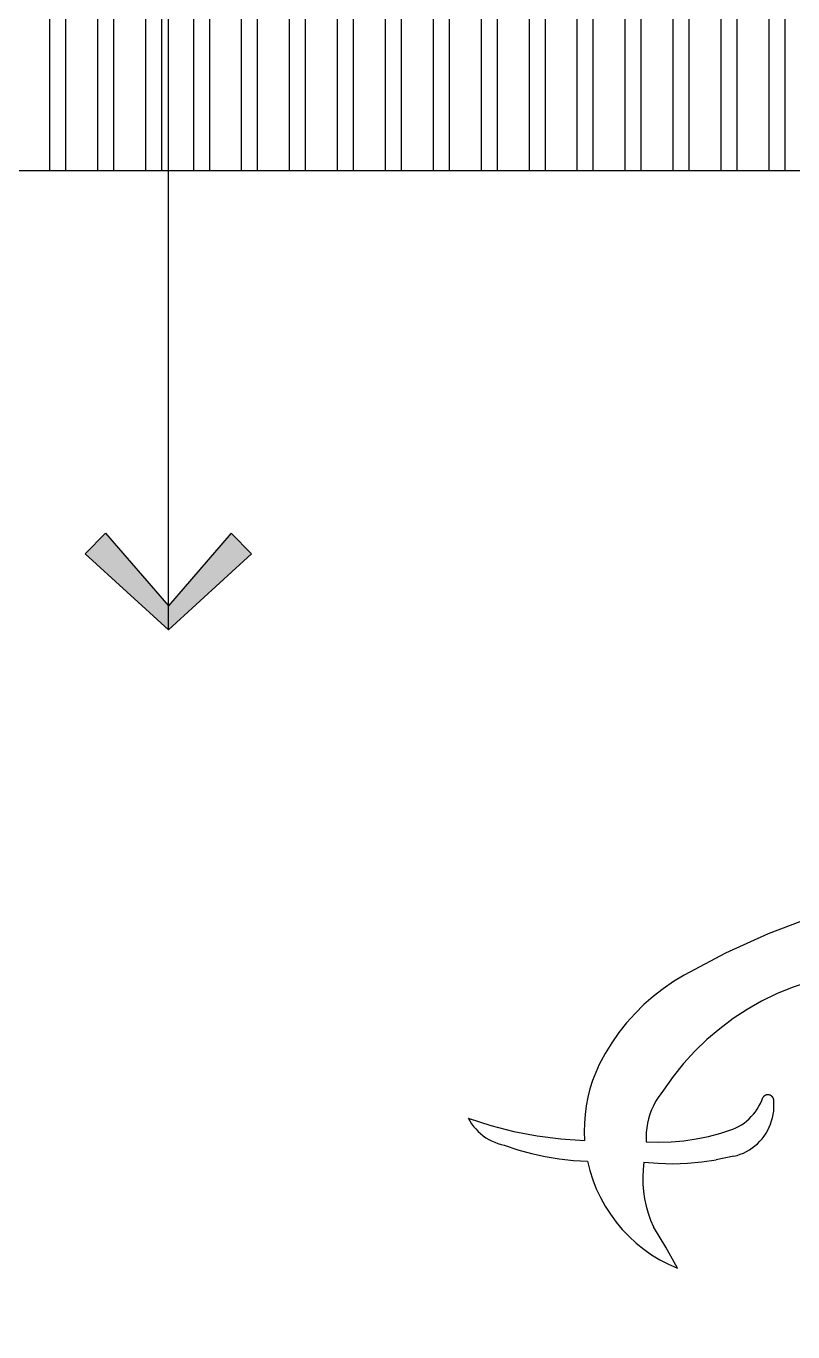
# Model space of a CAD drawing. Header units: millimetres. Extents: x 5625199 to 7433318, y -3316392 to -2552493.
# Drawn here: x 5844361 to 5845123, y -2675076 to -2673779 of the extents above; entities that cross this region are included whole.
import ezdxf

# ---------------------------------------------------------------- set-up
doc = ezdxf.new("R2010")
doc.units = ezdxf.units.MM
doc.layers.add('155', color=155, linetype='Continuous')
doc.styles.add('标注-尺寸', font='simplex.shx', dxfattribs={"width": 0.7})
doc.dimstyles.new('副本 100', dxfattribs={"dimscale": 0.8, "dimtxt": 180, "dimasz": 70, "dimexe": 80, "dimexo": 100, "dimgap": 30, "dimtad": 1, "dimdec": 0, "dimrnd": 5, "dimdsep": 46, "dimtxsty": '标注-尺寸', "dimblk": 'ARCHTICK', "dimcen": 0.2, "dimdle": 5, "dimclrd": 8, "dimclre": 8, "dimclrt": 2, "dimadec": 0, "dimazin": 0, "dimtfac": 1, "dimtdec": 0, "dimtmove": 2, "dimatfit": 3, "dimldrblk": 'ccccc', "dimfxl": 300, "dimfxlon": 1, "dimtolj": 1, "dimtzin": 0, "dimarcsym": 0})

# ---------------------------------------------------------------- blocks, each defined once
blk = doc.blocks.new('G$C6A503C8D')
for p, q in [((794.89, 269), (802.75, 254.54)), ((801.01, 266.3), (794.89, 269)), ((806.93, 263.2), (801.01, 266.3)), ((812.64, 259.72), (806.93, 263.2)), ((802.75, 254.54), (811.37, 240.52)), ((818.11, 255.88), (812.64, 259.72)), ((823.33, 251.7), (818.11, 255.88)), ((828.25, 247.18), (823.33, 251.7)), ((832.88, 242.35), (828.25, 247.18)), ((813.36, 235.85), (811.37, 240.52)), ((815.05, 231.06), (813.36, 235.85)), ((837.18, 237.23), (832.88, 242.35)), ((841.14, 231.84), (837.18, 237.23)), ((816.43, 226.18), (815.05, 231.06)), ((817.5, 221.21), (816.43, 226.18)), ((844.74, 226.21), (841.14, 231.84)), ((847.96, 220.35), (844.74, 226.21)), ((818.26, 216.19), (817.5, 221.21)), ((818.7, 211.14), (818.26, 216.19)), ((850.8, 214.3), (847.96, 220.35)), ((818.81, 206.06), (818.7, 211.14)), ((853.24, 208.08), (850.8, 214.3)), ((855.27, 201.71), (853.24, 208.08)), ((818.08, 195.94), (818.61, 200.99)), ((818.61, 200.99), (818.81, 206.06)), ((856.88, 195.22), (855.27, 201.71)), ((749.36, 189.64), (747.27, 188.61)), ((751.52, 190.54), (749.36, 189.64)), ((753.73, 191.29), (751.52, 190.54)), ((755.98, 191.9), (753.73, 191.29)), ((755.98, 191.9), (768.1, 194.36)), ((778.03, 195.8), (768.1, 194.36)), ((788.02, 196.68), (778.03, 195.8)), ((798.05, 197), (788.02, 196.68)), ((808.08, 196.75), (798.05, 197)), ((818.08, 195.94), (808.08, 196.75)), ((866.65, 194.74), (856.88, 195.22)), ((876.38, 193.72), (866.65, 194.74)), ((886.04, 192.15), (876.38, 193.72)), ((895.59, 190.04), (886.04, 192.15)), ((905.01, 187.41), (895.59, 190.04)), ((738.04, 181.55), (736.5, 179.8)), ((739.69, 183.2), (738.04, 181.55)), ((741.45, 184.73), (739.69, 183.2)), ((743.31, 186.15), (741.45, 184.73)), ((745.25, 187.45), (743.31, 186.15)), ((747.27, 188.61), (745.25, 187.45)), ((790.45, 181.14), (781.86, 179.9)), ((799.1, 181.87), (790.45, 181.14)), ((807.77, 182.1), (799.1, 181.87)), ((816.45, 181.83), (807.77, 182.1)), ((816.5, 178.63), (816.45, 181.83)), ((859.15, 174.94), (858.9, 180.92)), ((875.3, 179.9), (858.9, 180.92)), ((914.27, 184.25), (905.01, 187.41)), ((916.52, 183.73), (914.27, 184.25)), ((918.73, 183.07), (916.52, 183.73)), ((920.89, 182.27), (918.73, 183.07)), ((922.99, 181.33), (920.89, 182.27)), ((925.03, 180.26), (922.99, 181.33)), ((927, 179.06), (925.03, 180.26)), ((731.54, 171.92), (730.64, 169.77)), ((732.59, 174), (731.54, 171.92)), ((733.76, 176.02), (732.59, 174)), ((735.07, 177.96), (733.76, 176.02)), ((736.5, 179.8), (735.07, 177.96)), ((752.7, 171.34), (750.79, 170.2)), ((754.69, 172.35), (752.7, 171.34)), ((756.73, 173.24), (754.69, 172.35)), ((764.97, 175.95), (756.73, 173.24)), ((773.36, 178.17), (764.97, 175.95)), ((781.86, 179.9), (773.36, 178.17)), ((815.47, 169.11), (816.01, 172.26)), ((816.01, 172.26), (816.36, 175.44)), ((816.36, 175.44), (816.5, 178.63)), ((859.05, 168.96), (859.15, 174.94)), ((891.59, 177.85), (875.3, 179.9)), ((907.72, 174.75), (891.59, 177.85)), ((923.62, 170.64), (907.72, 174.75)), ((928.89, 177.73), (927, 179.06)), ((930.69, 176.29), (928.89, 177.73)), ((932.39, 174.73), (930.69, 176.29)), ((933.99, 173.07), (932.39, 174.73)), ((935.48, 171.31), (933.99, 173.07)), ((936.85, 169.46), (935.48, 171.31)), ((728.78, 163.03), (728.46, 160.71)), ((729.25, 165.31), (728.78, 163.03)), ((729.87, 167.56), (729.25, 165.31)), ((730.64, 169.77), (729.87, 167.56)), ((742.43, 162.9), (741.05, 161.15)), ((743.92, 164.56), (742.43, 162.9)), ((745.5, 166.13), (743.92, 164.56)), ((747.18, 167.59), (745.5, 166.13)), ((748.94, 168.95), (747.18, 167.59)), ((750.79, 170.2), (748.94, 168.95)), ((812.68, 159.95), (813.8, 162.94)), ((813.8, 162.94), (814.73, 166)), ((814.73, 166), (815.47, 169.11)), ((857.8, 157.06), (858.6, 162.99)), ((858.6, 162.99), (859.05, 168.96)), ((939.22, 165.51), (923.62, 170.64)), ((938.1, 167.52), (936.85, 169.46)), ((939.22, 165.51), (938.1, 167.52)), ((728.28, 158.39), (728.26, 156.05)), ((728.26, 156.05), (728.39, 153.72)), ((728.46, 160.71), (728.28, 158.39)), ((728.39, 153.72), (728.39, 153.46)), ((728.39, 153.46), (728.4, 153.19)), ((728.4, 153.19), (728.43, 152.93)), ((736.67, 153.41), (735.88, 151.33)), ((737.59, 155.45), (736.67, 153.41)), ((738.63, 157.42), (737.59, 155.45)), ((739.78, 159.32), (738.63, 157.42)), ((741.05, 161.15), (739.78, 159.32)), ((808.24, 151.47), (809.89, 154.2)), ((809.89, 154.2), (811.38, 157.03)), ((811.38, 157.03), (812.68, 159.95)), ((856.66, 151.19), (857.8, 157.06)), ((728.43, 152.93), (728.48, 152.67)), ((728.48, 152.67), (728.55, 152.41)), ((728.55, 152.41), (728.63, 152.15)), ((728.63, 152.15), (728.73, 151.91)), ((728.73, 151.91), (728.84, 151.67)), ((728.84, 151.67), (728.97, 151.44)), ((728.97, 151.44), (729.12, 151.21)), ((729.12, 151.21), (729.28, 151)), ((729.28, 151), (729.45, 150.8)), ((729.45, 150.8), (729.64, 150.61)), ((729.64, 150.61), (729.83, 150.43)), ((729.83, 150.43), (730.04, 150.26)), ((730.04, 150.26), (730.26, 150.11)), ((730.26, 150.11), (730.49, 149.98)), ((730.49, 149.98), (730.73, 149.86)), ((730.73, 149.86), (730.97, 149.75)), ((730.97, 149.75), (731.22, 149.66)), ((731.22, 149.66), (731.48, 149.59)), ((731.48, 149.59), (731.74, 149.53)), ((731.74, 149.53), (732, 149.49)), ((732, 149.49), (732.27, 149.47)), ((732.27, 149.47), (732.53, 149.47)), ((732.53, 149.47), (732.8, 149.48)), ((732.8, 149.48), (733.06, 149.51)), ((733.06, 149.51), (733.32, 149.56)), ((733.32, 149.56), (733.58, 149.62)), ((733.58, 149.62), (733.84, 149.71)), ((733.84, 149.71), (734.08, 149.8)), ((734.08, 149.8), (734.32, 149.92)), ((734.32, 149.92), (734.56, 150.05)), ((734.56, 150.05), (734.78, 150.19)), ((734.78, 150.19), (734.99, 150.35)), ((734.99, 150.35), (735.2, 150.52)), ((735.2, 150.52), (735.39, 150.71)), ((735.39, 150.71), (735.57, 150.9)), ((735.57, 150.9), (735.73, 151.11)), ((735.73, 151.11), (735.88, 151.33)), ((797.79, 136.91), (804.43, 146.34)), ((804.43, 146.34), (806.41, 148.84)), ((806.41, 148.84), (808.24, 151.47)), ((853.36, 139.69), (855.18, 145.39)), ((855.18, 145.39), (856.66, 151.19)), ((790.57, 127.92), (797.79, 136.91)), ((851.22, 134.1), (853.36, 139.69)), ((782.79, 119.41), (790.57, 127.92)), ((844.69, 121.03), (848.75, 128.65)), ((848.75, 128.65), (851.22, 134.1)), ((774.5, 111.4), (782.79, 119.41)), ((840.18, 113.68), (844.69, 121.03)), ((765.72, 103.92), (774.5, 111.4)), ((835.24, 106.61), (840.18, 113.68)), ((756.49, 97.01), (765.72, 103.92)), ((824.12, 93.42), (829.88, 99.85)), ((829.88, 99.85), (835.24, 106.61)), ((736.81, 85.01), (746.84, 90.7)), ((746.84, 90.7), (756.49, 97.01)), ((817.99, 87.35), (824.12, 93.42)), ((726.44, 79.96), (736.81, 85.01)), ((804.68, 76.37), (811.5, 81.66)), ((811.5, 81.66), (817.99, 87.35)), ((704.86, 71.86), (715.78, 75.57)), ((715.78, 75.57), (726.44, 79.96)), ((797.56, 71.5), (804.68, 76.37)), ((761.65, 51.87), (790.16, 67.07)), ((790.16, 67.07), (797.56, 71.5)), ((732.22, 38.54), (761.65, 51.87)), ((701.99, 27.12), (732.22, 38.54))]:
    blk.add_line(p, q)
blk = doc.blocks.new('_ArchTick')
at = {"color": 0, "linetype": 'ByBlock', "const_width": 0.4}
blk.add_lwpolyline([(-0.5, -0.5), (0.5, 0.5)], dxfattribs=at)
blk = doc.blocks.new('ccccc')
h = blk.add_hatch(color=44)
h.dxf.hatch_style = 1
h.paths.add_polyline_path([(-1.713, -1.115), (-1.349, -1.475), (0, 0), (-1.349, 1.475), (-1.713, 1.115), (-0.424, 0)])
at = {"color": 44}
for p, q in [((-1.349, 1.475), (-1.713, 1.115)), ((0, 0), (-1.349, 1.475)), ((-1.713, 1.115), (-0.424, 0)), ((-0.424, 0), (-5.067, 0)), ((-1.713, -1.115), (-0.424, 0)), ((0, 0), (-1.349, -1.475)), ((-1.349, -1.475), (-1.713, -1.115))]:
    blk.add_line(p, q, dxfattribs=at)

msp = doc.modelspace()

# ---------------------------------------------------------------- hatches: boundary and pattern name
at = {"layer": '155', "ltscale": 500}
h = msp.add_hatch(dxfattribs=at)
h.set_pattern_fill('ANSI32', color=250, scale=5, angle=45)
h.set_pattern_definition([(90, (273402.825, -417409.755), (-47.625, 3e-15), []), (90, (273418.7, -417393.88), (-47.625, 3e-15), [])])
h.paths.add_polyline_path([(5843372, -2673222.72), (5843372, -2676522.72), (5844122, -2676522.72), (5844122, -2673222.72)])
h.paths.add_polyline_path([(5844122, -2675822.72), (5844122, -2676522.72), (5846822, -2676522.72), (5846822, -2675822.72)])
h.paths.add_polyline_path([(5846822, -2673222.72), (5846822, -2676522.72), (5847772.03, -2676522.72), (5847772.03, -2673222.72)])
h.paths.add_polyline_path([(5846822, -2673922.72), (5846822, -2673222.72), (5844122, -2673222.72), (5844122, -2673922.72)])

# ---------------------------------------------------------------- linework, layer by layer
at = {"layer": '155', "color": 4, "ltscale": 500}
msp.add_line((5844122, -2673922.72), (5846822, -2673922.72), dxfattribs=at)

# ---------------------------------------------------------------- block references
at = {"layer": '155', "ltscale": 500, "xscale": 1.439999999999999, "yscale": 1.439999999999999, "zscale": 1.439999999999999, "rotation": 180}
msp.add_blockref('G$C6A503C8D', (5846152.76, -2674624.99), dxfattribs=at)

# ---------------------------------------------------------------- leaders
at = {"layer": '155', "ltscale": 500}
msp.add_leader([(5844502.58, -2674378.63), (5844502.58, -2671172.34), (5844978.7, -2671172.34)], dimstyle='副本 100', override={"dimgap": 30, "dimtad": 0}, dxfattribs=at)

doc.saveas('drawing.dxf')
